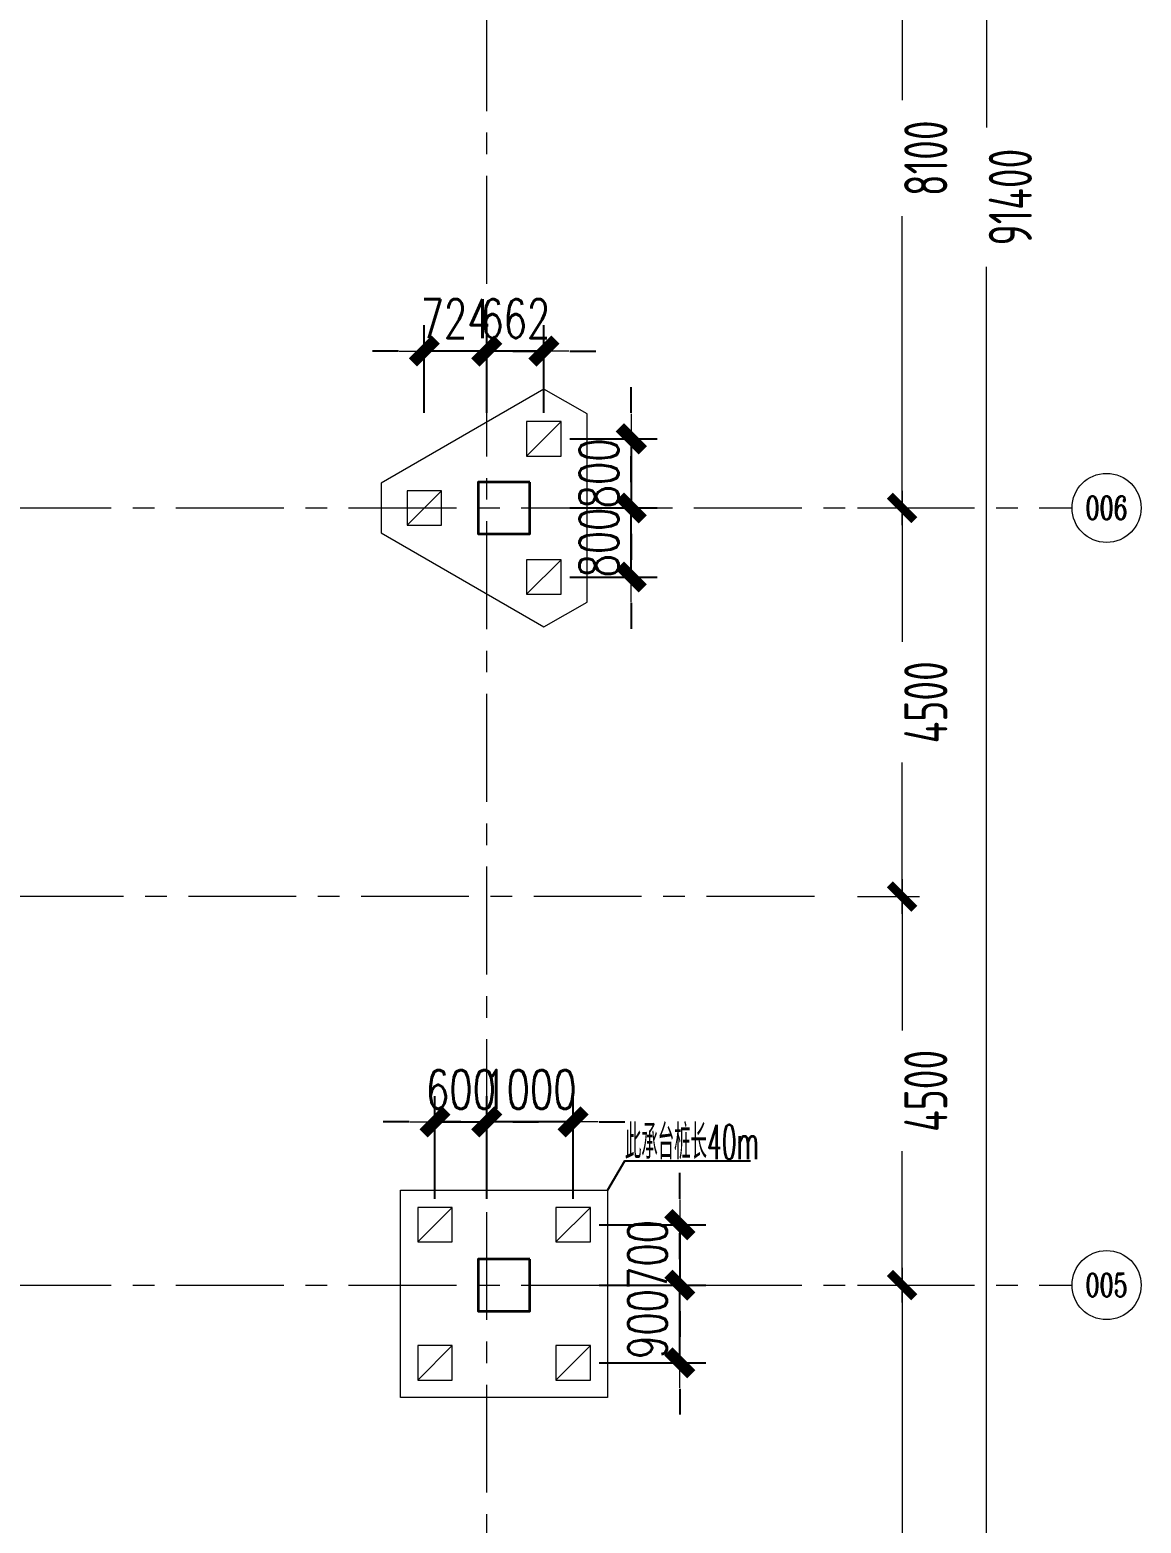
# Model space of a CAD drawing. Extents: x -1201378 to 2367219, y -619313 to 244905.
# Drawn here: x -689050 to -676179, y 167296 to 184589 of the extents above; entities that cross this region are included whole.
import ezdxf
from ezdxf.enums import TextEntityAlignment as Align

# ---------------------------------------------------------------- set-up
doc = ezdxf.new("R2010")
doc.units = 0
doc.header["$LTSCALE"] = 1000
doc.linetypes.add('CENTER', pattern=[2, 1.25, -0.25, 0.25, -0.25])
doc.layers.get('0').update_dxf_attribs({"linetype": 'CONTINUOUS'})
doc.layers.get('Defpoints').update_dxf_attribs({"linetype": 'CONTINUOUS'})
for name, color, linetype, lineweight in [('S-axis', 111, 'CONTINUOUS', 0), ('S-col', 2, 'CONTINUOUS', 0), ('S-ct', 2, 'CONTINUOUS', 0), ('S-dim', 81, 'CONTINUOUS', 0), ('S-dote', 5, 'CENTER', 0), ('S-zhuang', 1, 'CONTINUOUS', 0), ('砼柱', 2, 'CONTINUOUS', 35)]:
    doc.layers.add(name, color=color, linetype=linetype, lineweight=lineweight)
doc.layers.add('S-BG', color=131, linetype='CONTINUOUS')
doc.styles.add('_TCH_AXIS', font='COMPLEX', dxfattribs={"bigfont": 'GBCBIG'})
doc.styles.add('SS1', font='tj-romans1.shx', dxfattribs={"width": 0.7, "bigfont": 'tj-hztxt1.shx'})
doc.styles.add('TSSD_Dimension', font='tssdeng.shx', dxfattribs={"width": 0.7, "bigfont": 'hztxt.shx'})
doc.dimstyles.new('S-150-ARCHI', dxfattribs={"dimscale": 150, "dimtxt": 3, "dimasz": 2, "dimexe": 2, "dimexo": 2, "dimgap": 1, "dimtad": 1, "dimdec": 0, "dimzin": 0, "dimdsep": 46, "dimtxsty": 'SS1', "dimblk1": 'TT', "dimblk2": 'TT', "dimsah": 1, "dimcen": 1, "dimclrd": 256, "dimclre": 256, "dimclrt": 256, "dimadec": 0, "dimazin": 0, "dimtfac": 1, "dimtdec": 0, "dimtix": 1, "dimtmove": 2, "dimatfit": 0, "dimldrblk": 'TT', "dimfxl": 2, "dimtolj": 1, "dimtzin": 0, "dimarcsym": 0})
doc.dimstyles.new('TSSD_200_200', dxfattribs={"dimtxt": 500, "dimasz": 200, "dimexe": 200, "dimexo": 500, "dimgap": 200, "dimtad": 1, "dimdec": 0, "dimzin": 0, "dimdsep": 46, "dimtxsty": 'TSSD_Dimension', "dimblk": 'ARCHTICK', "dimcen": 0, "dimdle": 200, "dimclrt": 7, "dimadec": 0, "dimazin": 0, "dimtfac": 1, "dimtdec": 0, "dimtix": 1, "dimtmove": 2, "dimatfit": 3, "dimfxl": 1, "dimtolj": 1, "dimtzin": 0, "dimarcsym": 0})

# ---------------------------------------------------------------- blocks, each defined once
blk = doc.blocks.new('_ArchTick')
at = {"color": 0, "linetype": 'ByBlock', "const_width": 0.5}
blk.add_lwpolyline([(-0.707, -0.707), (0.707, 0.707)], dxfattribs=at)
blk = doc.blocks.new('*D3011')
at = {"layer": 'Defpoints', "color": 0, "transparency": 16777216}
for p in [(-79964, 74527), (-79964, 66427), (-78948, 66427)]:
    blk.add_point(p, dxfattribs=at)
at = {"layer": 'S-axis', "color": 0, "lineweight": -2, "transparency": 16777216}
for p, q in [((-78948, 74727), (-78948, 71148)), ((-79464, 74527), (-78748, 74527)), ((-78948, 66227), (-78948, 69806)), ((-79464, 66427), (-78748, 66427))]:
    blk.add_line(p, q, dxfattribs=at)
at = {"layer": 'S-axis', "color": 0, "lineweight": -2, "transparency": 16777216, "xscale": 200, "yscale": 200, "zscale": 200}
for p, rotation in [((-78948, 74527), 90), ((-78948, 66427), 270)]:
    blk.add_blockref('_ArchTick', p, dxfattribs=dict(at, rotation=rotation))
at = {"layer": 'S-axis', "color": 7, "transparency": 16777216, "insert": (-78673, 70477), "char_height": 500, "attachment_point": 5, "rotation": 90, "style": 'TSSD_Dimension'}
blk.add_mtext('\\A1;8100', dxfattribs=at)
blk = doc.blocks.new('*D3012')
at = {"layer": 'Defpoints', "color": 0, "transparency": 16777216}
for p in [(-79964, 66427), (-79964, 61927), (-78948, 61927)]:
    blk.add_point(p, dxfattribs=at)
at = {"layer": 'S-axis', "color": 0, "lineweight": -2, "transparency": 16777216}
for p, q in [((-78948, 66627), (-78948, 64875)), ((-79464, 66427), (-78748, 66427)), ((-78948, 61727), (-78948, 63479)), ((-79464, 61927), (-78748, 61927))]:
    blk.add_line(p, q, dxfattribs=at)
at = {"layer": 'S-axis', "color": 0, "lineweight": -2, "transparency": 16777216, "xscale": 200, "yscale": 200, "zscale": 200}
for p, rotation in [((-78948, 66427), 90), ((-78948, 61927), 270)]:
    blk.add_blockref('_ArchTick', p, dxfattribs=dict(at, rotation=rotation))
at = {"layer": 'S-axis', "color": 7, "transparency": 16777216, "insert": (-78673, 64177), "char_height": 500, "attachment_point": 5, "rotation": 90, "style": 'TSSD_Dimension'}
blk.add_mtext('\\A1;4500', dxfattribs=at)
blk = doc.blocks.new('*D3013')
at = {"layer": 'Defpoints', "color": 0, "transparency": 16777216}
for p in [(-79964, 61927), (-79964, 57427), (-78948, 57427)]:
    blk.add_point(p, dxfattribs=at)
at = {"layer": 'S-axis', "color": 0, "lineweight": -2, "transparency": 16777216}
for p, q in [((-78948, 62127), (-78948, 60375)), ((-79464, 61927), (-78748, 61927)), ((-78948, 57227), (-78948, 58979)), ((-79464, 57427), (-78748, 57427))]:
    blk.add_line(p, q, dxfattribs=at)
at = {"layer": 'S-axis', "color": 0, "lineweight": -2, "transparency": 16777216, "xscale": 200, "yscale": 200, "zscale": 200}
for p, rotation in [((-78948, 61927), 90), ((-78948, 57427), 270)]:
    blk.add_blockref('_ArchTick', p, dxfattribs=dict(at, rotation=rotation))
at = {"layer": 'S-axis', "color": 7, "transparency": 16777216, "insert": (-78673, 59677), "char_height": 500, "attachment_point": 5, "rotation": 90, "style": 'TSSD_Dimension'}
blk.add_mtext('\\A1;4500', dxfattribs=at)
blk = doc.blocks.new('*D3014')
at = {"layer": 'Defpoints', "color": 0, "transparency": 16777216}
for p in [(-79964, 57427), (-79964, 49327), (-78948, 49327)]:
    blk.add_point(p, dxfattribs=at)
at = {"layer": 'S-axis', "color": 0, "lineweight": -2, "transparency": 16777216}
for p, q in [((-78948, 57627), (-78948, 54048)), ((-79464, 57427), (-78748, 57427)), ((-78948, 49127), (-78948, 52706)), ((-79464, 49327), (-78748, 49327))]:
    blk.add_line(p, q, dxfattribs=at)
at = {"layer": 'S-axis', "color": 0, "lineweight": -2, "transparency": 16777216, "xscale": 200, "yscale": 200, "zscale": 200}
for p, rotation in [((-78948, 57427), 90), ((-78948, 49327), 270)]:
    blk.add_blockref('_ArchTick', p, dxfattribs=dict(at, rotation=rotation))
at = {"layer": 'S-axis', "color": 7, "transparency": 16777216, "insert": (-78673, 53377), "char_height": 500, "attachment_point": 5, "rotation": 90, "style": 'TSSD_Dimension'}
blk.add_mtext('\\A1;8100', dxfattribs=at)
blk = doc.blocks.new('*D3021')
at = {"layer": 'Defpoints', "color": 0, "transparency": 16777216}
for p in [(-79864, 115727), (-77969, 115727), (-79864, 24327)]:
    blk.add_point(p, dxfattribs=at)
at = {"layer": 'S-axis', "color": 0, "lineweight": -2, "transparency": 16777216}
for p, q in [((-77969, 115927), (-77969, 70833)), ((-79364, 115727), (-77769, 115727)), ((-77969, 24127), (-77969, 69221)), ((-79364, 24327), (-77769, 24327))]:
    blk.add_line(p, q, dxfattribs=at)
at = {"layer": 'S-axis', "color": 0, "lineweight": -2, "transparency": 16777216, "xscale": 200, "yscale": 200, "zscale": 200}
for p, rotation in [((-77969, 115727), 90), ((-77969, 24327), 270)]:
    blk.add_blockref('_ArchTick', p, dxfattribs=dict(at, rotation=rotation))
at = {"layer": 'S-axis', "color": 7, "transparency": 16777216, "insert": (-77694, 70027), "char_height": 500, "attachment_point": 5, "rotation": 90, "style": 'TSSD_Dimension'}
blk.add_mtext('\\A1;91400', dxfattribs=at)
blk = doc.blocks.new('A$C6AFE39C8')
at = {"layer": '砼柱', "lineweight": 35}
for points in [[(0, -48700), (-600, -48700), (-600, -49300), (0, -49300)], [(0, -57700), (-600, -57700), (-600, -58300), (0, -58300)]]:
    blk.add_lwpolyline(points, close=True, dxfattribs=at)
blk = doc.blocks.new('A$C656D53E9')
at = {"layer": 'S-zhuang', "ltscale": 0.25}
blk.add_line((-200, 200), (200, -200), dxfattribs=at)
at = {"layer": 'S-zhuang', "color": 1, "ltscale": 0.5}
blk.add_lwpolyline([(200, 200), (-200, 200), (-200, -200), (200, -200)], close=True, dxfattribs=at)
blk = doc.blocks.new('TT')
blk.add_line((-0.969, 0), (0.969, 0))
at = {"const_width": 0.45}
blk.add_lwpolyline([(-0.442, -0.442), (0.442, 0.442)], dxfattribs=at)
blk = doc.blocks.new('*D5725')
at = {"layer": 'Defpoints', "color": 0, "ltscale": 0.25, "transparency": 16777216}
for p in [(-683097, 179852), (-683097, 179052), (-682084, 179052)]:
    blk.add_point(p, dxfattribs=at)
at = {"layer": 'S-dim', "lineweight": -2, "ltscale": 0.25, "transparency": 16777216}
for p, q in [((-682084, 180152), (-682084, 180452)), ((-682797, 179852), (-681784, 179852)), ((-682084, 179852), (-682084, 179052)), ((-682797, 179052), (-681784, 179052)), ((-682084, 178752), (-682084, 178452))]:
    blk.add_line(p, q, dxfattribs=at)
at = {"layer": 'S-dim', "lineweight": -2, "ltscale": 0.25, "transparency": 16777216, "xscale": 300, "yscale": 300, "zscale": 300}
for p, rotation in [((-682084, 179852), 270), ((-682084, 179052), 90)]:
    blk.add_blockref('TT', p, dxfattribs=dict(at, rotation=rotation))
at = {"layer": 'S-dim', "ltscale": 0.25, "transparency": 16777216, "insert": (-682459, 179452), "char_height": 450, "attachment_point": 5, "rotation": 90, "style": 'SS1'}
blk.add_mtext('\\A1;800', dxfattribs=at)
blk = doc.blocks.new('*D5726')
at = {"layer": 'Defpoints', "color": 0, "ltscale": 0.25, "transparency": 16777216}
for p in [(-683097, 179052), (-682084, 179052), (-683097, 178252)]:
    blk.add_point(p, dxfattribs=at)
at = {"layer": 'S-dim', "lineweight": -2, "ltscale": 0.25, "transparency": 16777216}
for p, q in [((-682084, 179352), (-682084, 179652)), ((-682797, 179052), (-681784, 179052)), ((-682084, 178252), (-682084, 179052)), ((-682797, 178252), (-681784, 178252)), ((-682084, 177952), (-682084, 177652))]:
    blk.add_line(p, q, dxfattribs=at)
at = {"layer": 'S-dim', "lineweight": -2, "ltscale": 0.25, "transparency": 16777216, "xscale": 300, "yscale": 300, "zscale": 300}
for p, rotation in [((-682084, 179052), 270), ((-682084, 178252), 90)]:
    blk.add_blockref('TT', p, dxfattribs=dict(at, rotation=rotation))
at = {"layer": 'S-dim', "ltscale": 0.25, "transparency": 16777216, "insert": (-682459, 178652), "char_height": 450, "attachment_point": 5, "rotation": 90, "style": 'SS1'}
blk.add_mtext('\\A1;800', dxfattribs=at)
blk = doc.blocks.new('*D5727')
at = {"layer": 'Defpoints', "color": 0, "ltscale": 0.25, "transparency": 16777216}
for p in [(-683758, 180869), (-683758, 179852), (-683097, 179852)]:
    blk.add_point(p, dxfattribs=at)
at = {"layer": 'S-dim', "lineweight": -2, "ltscale": 0.25, "transparency": 16777216}
for p, q in [((-683758, 180152), (-683758, 181169)), ((-683097, 180152), (-683097, 181169)), ((-684058, 180869), (-684358, 180869)), ((-683097, 180869), (-683758, 180869)), ((-682797, 180869), (-682497, 180869))]:
    blk.add_line(p, q, dxfattribs=at)
at = {"layer": 'S-dim', "lineweight": -2, "ltscale": 0.25, "transparency": 16777216, "xscale": 300, "yscale": 300, "zscale": 300}
for p, rotation in [((-683758, 180869), 1.007599723087642e-11), ((-683097, 180869), 180.0000000000101)]:
    blk.add_blockref('TT', p, dxfattribs=dict(at, rotation=rotation))
at = {"layer": 'S-dim', "ltscale": 0.25, "transparency": 16777216, "insert": (-683428, 181244), "char_height": 450, "attachment_point": 5, "style": 'SS1'}
blk.add_mtext('\\A1;662', dxfattribs=at)
blk = doc.blocks.new('*D5728')
at = {"layer": 'Defpoints', "color": 0, "ltscale": 0.25, "transparency": 16777216}
for p in [(-684482, 180869), (-684482, 179852), (-683758, 179852)]:
    blk.add_point(p, dxfattribs=at)
at = {"layer": 'S-dim', "lineweight": -2, "ltscale": 0.25, "transparency": 16777216}
for p, q in [((-684482, 180152), (-684482, 181169)), ((-683758, 180152), (-683758, 181169)), ((-684782, 180869), (-685082, 180869)), ((-683758, 180869), (-684482, 180869)), ((-683458, 180869), (-683158, 180869))]:
    blk.add_line(p, q, dxfattribs=at)
at = {"layer": 'S-dim', "lineweight": -2, "ltscale": 0.25, "transparency": 16777216, "xscale": 300, "yscale": 300, "zscale": 300}
for p, rotation in [((-684482, 180869), 2.856901437077789e-10), ((-683758, 180869), 180.0000000002857)]:
    blk.add_blockref('TT', p, dxfattribs=dict(at, rotation=rotation))
at = {"layer": 'S-dim', "ltscale": 0.25, "transparency": 16777216, "insert": (-684120, 181244), "char_height": 450, "attachment_point": 5, "style": 'SS1'}
blk.add_mtext('\\A1;724', dxfattribs=at)
blk = doc.blocks.new('*D5763')
at = {"layer": 'Defpoints', "color": 0, "ltscale": 0.25, "transparency": 16777216}
for p in [(-683758, 171942), (-684358, 170752), (-683758, 170752)]:
    blk.add_point(p, dxfattribs=at)
at = {"layer": 'S-dim', "lineweight": -2, "ltscale": 0.25, "transparency": 16777216}
for p, q in [((-684358, 171052), (-684358, 172242)), ((-683758, 171052), (-683758, 172242)), ((-684658, 171942), (-684958, 171942)), ((-684358, 171942), (-683758, 171942)), ((-683458, 171942), (-683158, 171942))]:
    blk.add_line(p, q, dxfattribs=at)
at = {"layer": 'S-dim', "lineweight": -2, "ltscale": 0.25, "transparency": 16777216, "xscale": 300, "yscale": 300, "zscale": 300}
blk.add_blockref('TT', (-684358, 171942), dxfattribs=at)
at = {"layer": 'S-dim', "lineweight": -2, "ltscale": 0.25, "transparency": 16777216, "xscale": 300, "yscale": 300, "zscale": 300, "rotation": 180}
blk.add_blockref('TT', (-683758, 171942), dxfattribs=at)
at = {"layer": 'S-dim', "ltscale": 0.25, "transparency": 16777216, "insert": (-684058, 172317), "char_height": 450, "attachment_point": 5, "style": 'SS1'}
blk.add_mtext('\\A1;600', dxfattribs=at)
blk = doc.blocks.new('*D5764')
at = {"layer": 'Defpoints', "color": 0, "ltscale": 0.25, "transparency": 16777216}
for p in [(-683758, 171942), (-683758, 170752), (-682758, 170752)]:
    blk.add_point(p, dxfattribs=at)
at = {"layer": 'S-dim', "lineweight": -2, "ltscale": 0.25, "transparency": 16777216}
for p, q in [((-683758, 171052), (-683758, 172242)), ((-682758, 171052), (-682758, 172242)), ((-684058, 171942), (-684358, 171942)), ((-682758, 171942), (-683758, 171942)), ((-682458, 171942), (-682158, 171942))]:
    blk.add_line(p, q, dxfattribs=at)
at = {"layer": 'S-dim', "lineweight": -2, "ltscale": 0.25, "transparency": 16777216, "xscale": 300, "yscale": 300, "zscale": 300}
blk.add_blockref('TT', (-683758, 171942), dxfattribs=at)
at = {"layer": 'S-dim', "lineweight": -2, "ltscale": 0.25, "transparency": 16777216, "xscale": 300, "yscale": 300, "zscale": 300, "rotation": 180}
blk.add_blockref('TT', (-682758, 171942), dxfattribs=at)
at = {"layer": 'S-dim', "ltscale": 0.25, "transparency": 16777216, "insert": (-683258, 172317), "char_height": 450, "attachment_point": 5, "style": 'SS1'}
blk.add_mtext('\\A1;1000', dxfattribs=at)
blk = doc.blocks.new('*D5765')
at = {"layer": 'Defpoints', "color": 0, "ltscale": 0.25, "transparency": 16777216}
for p in [(-682758, 170752), (-682758, 170052), (-681522, 170052)]:
    blk.add_point(p, dxfattribs=at)
at = {"layer": 'S-dim', "lineweight": -2, "ltscale": 0.25, "transparency": 16777216}
for p, q in [((-681522, 171052), (-681522, 171352)), ((-682458, 170752), (-681222, 170752)), ((-681522, 170752), (-681522, 170052)), ((-682458, 170052), (-681222, 170052)), ((-681522, 169752), (-681522, 169452))]:
    blk.add_line(p, q, dxfattribs=at)
at = {"layer": 'S-dim', "lineweight": -2, "ltscale": 0.25, "transparency": 16777216, "xscale": 300, "yscale": 300, "zscale": 300}
for p, rotation in [((-681522, 170752), 270), ((-681522, 170052), 90)]:
    blk.add_blockref('TT', p, dxfattribs=dict(at, rotation=rotation))
at = {"layer": 'S-dim', "ltscale": 0.25, "transparency": 16777216, "insert": (-681897, 170402), "char_height": 450, "attachment_point": 5, "rotation": 90, "style": 'SS1'}
blk.add_mtext('\\A1;700', dxfattribs=at)
blk = doc.blocks.new('*D5766')
at = {"layer": 'Defpoints', "color": 0, "ltscale": 0.25, "transparency": 16777216}
for p in [(-682758, 170052), (-681522, 170052), (-682758, 169152)]:
    blk.add_point(p, dxfattribs=at)
at = {"layer": 'S-dim', "lineweight": -2, "ltscale": 0.25, "transparency": 16777216}
for p, q in [((-681522, 170352), (-681522, 170652)), ((-682458, 170052), (-681222, 170052)), ((-681522, 169152), (-681522, 170052)), ((-682458, 169152), (-681222, 169152)), ((-681522, 168852), (-681522, 168552))]:
    blk.add_line(p, q, dxfattribs=at)
at = {"layer": 'S-dim', "lineweight": -2, "ltscale": 0.25, "transparency": 16777216, "xscale": 300, "yscale": 300, "zscale": 300}
for p, rotation in [((-681522, 170052), 270), ((-681522, 169152), 90)]:
    blk.add_blockref('TT', p, dxfattribs=dict(at, rotation=rotation))
at = {"layer": 'S-dim', "ltscale": 0.25, "transparency": 16777216, "insert": (-681897, 169602), "char_height": 450, "attachment_point": 5, "rotation": 90, "style": 'SS1'}
blk.add_mtext('\\A1;900', dxfattribs=at)
blk = doc.blocks.new('1#轴网')
at = {"layer": 'S-axis'}
for centre in [(-76579.2, 66428.1), (-76579.2, 57428.1)]:
    blk.add_circle(centre, 400, dxfattribs=at)
at = {"layer": 'S-dote'}
for p, q in [((-83758.5, 19024), (-83758.5, 124689.3)), ((-99358.5, 66427), (-76979.2, 66427)), ((-79964.3, 61927), (-99358.5, 61927)), ((-99358.5, 57427), (-76979.2, 57427))]:
    blk.add_line(p, q, dxfattribs=at)
at = {"layer": 'S-axis', "style": '_TCH_AXIS', "width": 0.705882}
for s, p in [('006', (-76824.4, 66293)), ('005', (-76824.4, 57293))]:
    blk.add_text(s, height=270.22, dxfattribs=at).set_placement(p)
at = {"layer": 'S-axis'}
for base, p1, p2, angle, picture, middle in [((-77968.8, 115727), (-79864.3, 24327), (-79864.3, 115727), 90, '*D3021', (-77693.8, 70027)), ((-78948.5, 66427), (-79964.3, 74527), (-79964.3, 66427), 270, '*D3011', (-78673.5, 70477)), ((-78948.5, 61927), (-79964.3, 66427), (-79964.3, 61927), 270, '*D3012', (-78673.5, 64177)), ((-78948.5, 57427), (-79964.3, 61927), (-79964.3, 57427), 270, '*D3013', (-78673.5, 59677)), ((-78948.5, 49327), (-79964.3, 57427), (-79964.3, 49327), 270, '*D3014', (-78673.5, 53377))]:
    dim = blk.add_linear_dim(base=base, p1=p1, p2=p2, angle=angle, dimstyle='TSSD_200_200', dxfattribs=at)
    dim.commit()
    dim.dimension.update_dxf_attribs({"geometry": picture, "text_midpoint": middle, "dimtype": 161})

msp = doc.modelspace()

# ---------------------------------------------------------------- linework, layer by layer
at = {"layer": 'S-BG'}
msp.add_lwpolyline([(-680703.9, 171488.7), (-682164.1, 171488.7), (-682358.5, 171151.8)], dxfattribs=at)
at = {"layer": 'S-ct', "ltscale": 0.25}
msp.add_lwpolyline([(-683096.5, 180428.8), (-684982.5, 179340.8), (-684982.5, 178762.8), (-683096.5, 177674.8), (-682596.5, 177962.8), (-682596.5, 180140.8), (-683096.5, 180428.8)], dxfattribs=at)
msp.add_lwpolyline([(-684758.5, 171151.8), (-682358.5, 171151.8), (-682358.5, 168751.8), (-684758.5, 168751.8)], close=True, dxfattribs=at)

# ---------------------------------------------------------------- block references
at = {"layer": 'S-axis'}
msp.add_blockref('1#轴网', (-600000, 112624.8), dxfattribs=at)
at = {"layer": 'S-col'}
msp.add_blockref('A$C6AFE39C8', (-683258.5, 228051.8), dxfattribs=at)
msp.add_blockref('A$C6AFE39C8', (-683258.5, 228051.8), dxfattribs=at)
at = {"layer": 'S-ct', "ltscale": 0.25, "rotation": 270}
for p in [(-683096.6, 179851.8), (-684482.2, 179051.8), (-683096.6, 178251.8), (-684358.5, 170751.8), (-682758.5, 170751.8), (-684358.5, 169151.8), (-682758.5, 169151.8)]:
    msp.add_blockref('A$C656D53E9', p, dxfattribs=at)

# ---------------------------------------------------------------- texts
at = {"layer": 'S-BG', "style": 'SS1', "width": 0.5}
msp.add_text('此承台桩长40m', height=400, dxfattribs=at).set_placement((-682157.8, 171709.1), align=Align.MIDDLE_LEFT)

# ---------------------------------------------------------------- dimensions: what is measured, and where the dimension line sits
at = {"layer": 'S-dim', "ltscale": 0.25}
for p1, p2, picture, middle in [((-683758.5, 179851.8), (-684482.2, 179851.8), '*D5728', (-684120.3, 181243.6)), ((-683096.6, 179851.8), (-683758.5, 179851.8), '*D5727', (-683427.5, 181243.6))]:
    dim = msp.add_aligned_dim(p1=p1, p2=p2, distance=-1016.8, dimstyle='S-150-ARCHI', dxfattribs=at)
    dim.commit()
    dim.dimension.update_dxf_attribs({"geometry": picture, "text_midpoint": middle})
for base, p1, p2, angle, picture, middle in [((-682084.2, 179051.8), (-683096.6, 179851.8), (-683096.6, 179051.8), 270, '*D5725', (-682459.2, 179451.8)), ((-682084.2, 179051.8), (-683096.6, 178251.8), (-683096.6, 179051.8), 270, '*D5726', (-682459.2, 178651.8)), ((-681521.7, 170051.8), (-682758.5, 170751.8), (-682758.5, 170051.8), 90, '*D5765', (-681896.7, 170401.8)), ((-681521.7, 170051.8), (-682758.5, 169151.8), (-682758.5, 170051.8), 90, '*D5766', (-681896.7, 169601.8))]:
    dim = msp.add_linear_dim(base=base, p1=p1, p2=p2, angle=angle, dimstyle='S-150-ARCHI', dxfattribs=at)
    dim.commit()
    dim.dimension.update_dxf_attribs({"geometry": picture, "text_midpoint": middle})
for p1, picture, middle in [((-684358.5, 170751.8), '*D5763', (-684058.5, 172316.6)), ((-682758.5, 170751.8), '*D5764', (-683258.5, 172316.6))]:
    dim = msp.add_linear_dim(base=(-683758.5, 171941.6), p1=p1, p2=(-683758.5, 170751.8), dimstyle='S-150-ARCHI', dxfattribs=at)
    dim.commit()
    dim.dimension.update_dxf_attribs({"geometry": picture, "text_midpoint": middle})

doc.saveas('drawing.dxf')
